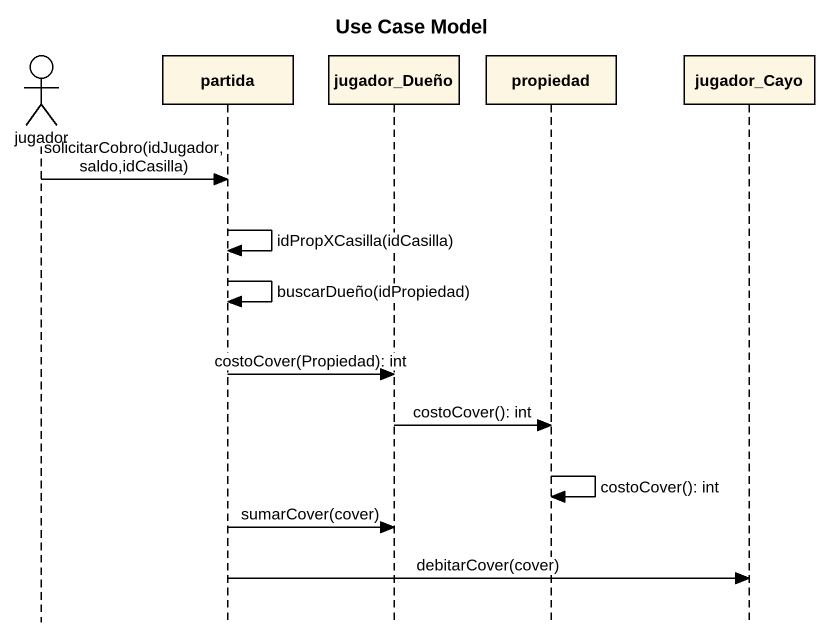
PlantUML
@startuml
title Use Case Model
hide footbox
actor jugador
participant partida
participant jugador_Dueño
participant propiedad
participant jugador_Cayo

jugador -> partida : solicitarCobro(idJugador,saldo,idCasilla)
partida -> partida : idPropXCasilla(idCasilla)
partida -> partida : buscarDueño(idPropiedad)
partida -> jugador_Dueño : costoCover(Propiedad): int
jugador_Dueño -> propiedad : costoCover(): int
propiedad -> propiedad : costoCover(): int
partida -> jugador_Dueño : sumarCover(cover)
partida -> jugador_Cayo : debitarCover(cover)
@enduml
